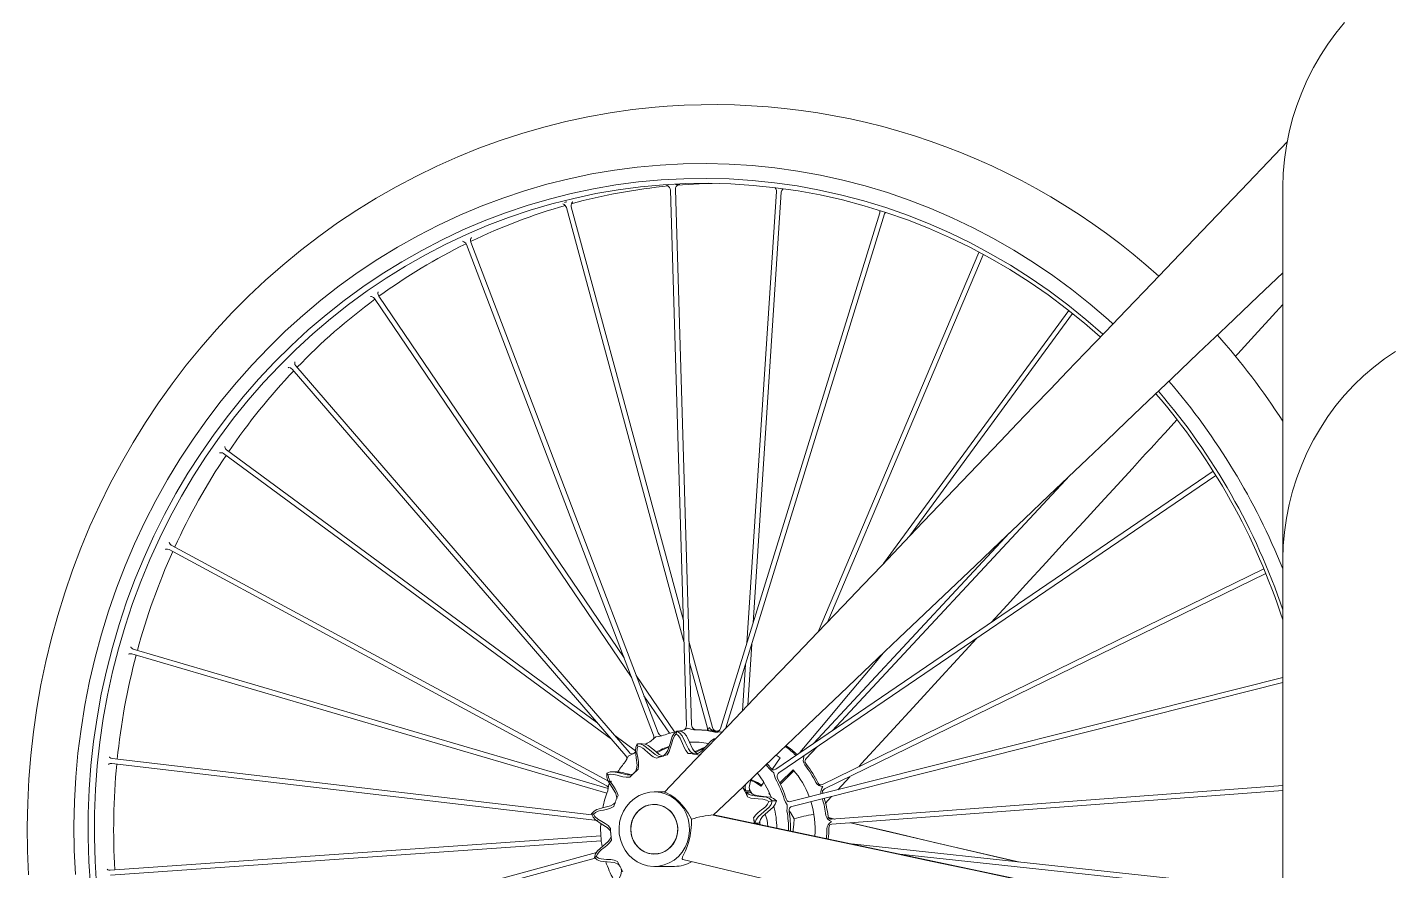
# Model space of a CAD drawing. Header units: inches. Extents: x -9 to 272, y 1 to 196.
# Drawn here: x 195.32 to 216.94, y 154.21 to 167.58 of the extents above; entities that cross this region are included whole.
import ezdxf

# ---------------------------------------------------------------- set-up
doc = ezdxf.new("R2010")
doc.units = ezdxf.units.IN
doc.layers.add('ZANO_R', color=7, linetype='Continuous', lineweight=0)

msp = doc.modelspace()

# ---------------------------------------------------------------- linework, layer by layer
at = {"layer": 'ZANO_R'}
for p, q in [((205.5211, 164.99602), (205.77702, 156.50469)), ((205.85542, 156.51736), (205.59957, 165.00659)), ((205.71127, 165.08111), (205.63128, 165.07497)), ((207.20139, 164.97448), (206.7338, 157.81157)), ((206.83388, 158.13586), (207.27944, 164.96121)), ((215.23, 165.00219), (215.23, 159.0961)), ((203.85613, 164.80365), (203.84355, 164.80053)), ((203.88022, 164.80993), (203.85476, 164.80375)), ((205.7267, 158.17441), (203.95047, 164.73333)), ((203.87237, 164.72044), (205.73691, 157.83542)), ((208.83981, 164.63527), (206.31639, 156.45914)), ((206.40179, 156.46881), (208.91738, 164.61958)), ((202.28632, 164.1353), (205.2547, 156.35665)), ((205.32559, 156.39177), (202.35721, 164.17039)), ((210.4123, 164.00924), (207.86301, 157.99414)), ((208.0164, 158.15426), (210.48193, 163.97176)), ((200.82718, 163.2774), (204.90901, 157.26253)), ((204.78674, 157.58294), (200.89616, 163.316)), ((211.83627, 163.08829), (208.89824, 159.07479)), ((209.31204, 159.50675), (211.89809, 163.03941)), ((199.52561, 162.15644), (204.81266, 156.02646)), ((204.86844, 156.08236), (199.58139, 162.21234)), ((204.35549, 156.55651), (198.4843, 160.88007)), ((198.43374, 160.81951), (204.58667, 156.28848)), ((214.12846, 160.53951), (207.19406, 155.81775)), ((207.24208, 155.75518), (214.17022, 160.47267)), ((208.0839, 156.42366), (211.85468, 160.47049)), ((210.89846, 159.55978), (207.78944, 156.22316)), ((204.53879, 155.62677), (197.60658, 159.36887)), ((197.57233, 159.29787), (204.50452, 155.55578)), ((214.93104, 158.99146), (207.93387, 155.57328)), ((207.96554, 155.50112), (214.96113, 158.91852)), ((215.23, 159.0961), (215.23, 147.28391)), ((206.18654, 156.47638), (205.81535, 157.84706)), ((196.98109, 157.64383), (204.51462, 155.43383)), ((204.53536, 155.50982), (197.00543, 157.71876)), ((206.7487, 156.83093), (206.81178, 157.7972)), ((205.82556, 157.50807), (206.10844, 156.46351)), ((206.71169, 157.47291), (206.66401, 156.74253)), ((205.58635, 156.40466), (204.97932, 157.29916)), ((215.23, 157.27097), (207.42732, 155.30061)), ((207.4484, 155.22472), (215.23, 157.18975)), ((205.10159, 156.97875), (205.50554, 156.38351)), ((204.96542, 156.10737), (204.64051, 156.34663)), ((205.6242, 156.41862), (205.69081, 156.4189)), ((206.13433, 156.47349), (206.1117, 156.4235)), ((206.27311, 156.40438), (206.25094, 156.40525)), ((206.32347, 156.40512), (206.33359, 156.39762)), ((204.96718, 156.09057), (204.93901, 156.06588)), ((205.07272, 156.21919), (205.00611, 156.21892)), ((205.91462, 156.24389), (205.82792, 156.23935)), ((207.67372, 155.98344), (207.84105, 156.16303)), ((196.66236, 155.90451), (204.36775, 155.00159)), ((204.2778, 155.09142), (196.67066, 155.98283)), ((205.89042, 156.05696), (205.80071, 156.06603)), ((205.89042, 156.05696), (205.92662, 156.05711)), ((205.97674, 156.03675), (205.91363, 156.0531)), ((206.00851, 156.05827), (205.97674, 156.03675)), ((207.13587, 155.81047), (207.25927, 155.99659)), ((207.25927, 155.99659), (207.20042, 156.03775)), ((207.63751, 156.01538), (207.62241, 156.01415)), ((207.67732, 155.88914), (207.65453, 155.93222)), ((204.66971, 155.77481), (204.60309, 155.77453)), ((207.46606, 155.80606), (207.25475, 155.59854)), ((207.48066, 155.78917), (207.26505, 155.57742)), ((208.17482, 155.48938), (208.36384, 155.69569)), ((204.54308, 155.57021), (204.55991, 155.58798)), ((205.43012, 155.4545), (205.26306, 155.45381)), ((206.70978, 155.47144), (206.66515, 155.52863)), ((206.70978, 155.47144), (206.77639, 155.47172)), ((206.78802, 155.45013), (206.7214, 155.44985)), ((206.74392, 155.37693), (206.7214, 155.44985)), ((206.96006, 155.5453), (207.00202, 155.60858)), ((207.09035, 155.43709), (207.08413, 155.43098)), ((207.88065, 155.57116), (207.86503, 155.59421)), ((215.23, 155.55681), (208.07749, 155.02036)), ((208.07904, 154.9415), (215.23, 155.47784)), ((207.09295, 155.43102), (207.08413, 155.43098)), ((207.10146, 155.4106), (207.08413, 155.43098)), ((207.1355, 155.31449), (207.20211, 155.31476)), ((207.97615, 155.2725), (208.07801, 155.38371)), ((215.23, 153.18619), (206.20768, 155.09262)), ((206.86134, 154.95977), (206.83983, 155.04105)), ((208.12656, 155.02404), (208.02672, 155.04735)), ((208.11853, 155.02344), (208.02741, 155.04468)), ((204.41604, 154.93541), (204.41227, 154.96001)), ((206.86134, 154.95977), (206.92795, 154.96005)), ((207.46547, 154.82684), (207.46942, 154.85104)), ((208.03288, 154.87934), (208.04156, 154.92756)), ((211.02609, 154.34548), (208.37478, 154.96369)), ((204.41824, 154.75683), (196.63816, 154.21265)), ((196.64417, 154.13413), (204.42529, 154.67838)), ((215.23, 153.88942), (208.39033, 154.63142)), ((204.34758, 154.49324), (196.88652, 152.46238)), ((196.90536, 152.3859), (204.32723, 154.40609)), ((215.23, 152.13179), (205.71751, 154.38093)), ((209.16073, 154.46863), (215.23, 153.81021)), ((205.26795, 154.2726), (205.58737, 154.27392))]:
    msp.add_line(p, q, dxfattribs=at)
at = {"layer": 'ZANO_R', "flags": 128}
for points in [[(216.21113, 167.65116), (216.07368, 167.48485), (215.94532, 167.31054), (215.82647, 167.12878), (215.71751, 166.94014), (215.61881, 166.74523), (215.53069, 166.54467), (215.45344, 166.3391), (215.38733, 166.12918), (215.33256, 165.91558), (215.28934, 165.69898), (215.2578, 165.48009), (215.23805, 165.25962), (215.23028, 165.04985), (215.23, 165.00219)], [(205.47215, 166.32735), (205.27798, 166.31146), (204.92123, 166.27264), (204.56589, 166.22147), (204.21235, 166.15801), (203.86098, 166.08232), (203.51217, 165.9945), (203.16629, 165.89462), (202.82372, 165.7828), (202.48482, 165.65916), (202.14996, 165.52383), (201.81951, 165.37696), (201.49382, 165.2187), (201.17324, 165.04922), (200.85812, 164.86871), (200.5488, 164.67736), (200.24562, 164.47537), (199.94891, 164.26297), (199.65898, 164.04038), (199.37615, 163.80783), (199.10074, 163.56559), (198.83303, 163.31391), (198.57333, 163.05307), (198.3219, 162.78334), (198.07904, 162.50502), (197.84499, 162.21841), (197.62002, 161.92382), (197.40438, 161.62156), (197.19829, 161.31197), (197.00198, 160.99538), (196.81566, 160.67213), (196.63954, 160.34258), (196.47382, 160.00708), (196.31866, 159.666), (196.17424, 159.3197), (196.04072, 158.96856), (195.91824, 158.61296), (195.80694, 158.25329), (195.70694, 157.88994), (195.61834, 157.5233), (195.54125, 157.15378), (195.47575, 156.78176), (195.42191, 156.40767), (195.37979, 156.03189), (195.34943, 155.65484), (195.33088, 155.27694), (195.32414, 154.89858), (195.32922, 154.52019), (195.34614, 154.14216)], [(215.30138, 165.75931), (215.10432, 165.55369), (214.57013, 164.9963), (214.06768, 164.47203), (213.59698, 163.98089), (213.15802, 163.52287), (212.7508, 163.09797), (212.41219, 162.74466), (212.09917, 162.41805), (211.81175, 162.11816), (211.54709, 161.842), (211.28498, 161.56845), (211.02147, 161.29337), (210.75656, 161.01676), (209.41415, 159.61348), (209.14648, 159.33322), (208.87192, 159.04566), (208.5762, 158.7362), (208.2586, 158.40414), (207.85193, 157.97941), (207.4142, 157.5227), (206.94541, 157.03401), (206.44558, 156.51332), (205.91476, 155.96059), (205.42571, 155.45149)], [(205.35859, 165.394), (204.99537, 165.36065), (204.63356, 165.3133), (204.27363, 165.25202), (203.91607, 165.17687), (203.56134, 165.08797), (203.20993, 164.98543), (202.8623, 164.86938), (202.51892, 164.73999), (202.18024, 164.59743), (201.84672, 164.44188), (201.5188, 164.27356), (201.19692, 164.09268), (200.88151, 163.89949), (200.57299, 163.69425), (200.27176, 163.47723), (199.97825, 163.24872), (199.69282, 163.00903), (199.41588, 162.75847), (199.14778, 162.49738), (198.88888, 162.22611), (198.63953, 161.94502), (198.40006, 161.65449), (198.17079, 161.3549), (197.95202, 161.04665), (197.74406, 160.73015), (197.54717, 160.40583), (197.36162, 160.07412), (197.18766, 159.73546), (197.02551, 159.3903), (196.8754, 159.03911), (196.73752, 158.68234), (196.61206, 158.32049), (196.49919, 157.95403), (196.39905, 157.58345), (196.31179, 157.20924), (196.23751, 156.83191), (196.17632, 156.45195), (196.1283, 156.06988), (196.09351, 155.68621), (196.07199, 155.30144), (196.06379, 154.91609), (196.0689, 154.53067), (196.08732, 154.1457)], [(205.35859, 165.394), (205.72271, 165.4133), (206.08727, 165.41852), (206.45178, 165.40967), (206.81573, 165.38675), (207.17866, 165.34979), (207.54008, 165.29884), (207.8995, 165.23398), (208.25645, 165.15528), (208.61045, 165.06285), (208.96102, 164.95681), (209.30771, 164.83732), (209.65004, 164.70451), (209.98755, 164.55859), (210.31981, 164.39973), (210.64637, 164.22814), (210.96678, 164.04407), (211.28063, 163.84775), (211.58749, 163.63945), (211.88695, 163.41944), (212.17863, 163.18802), (212.46211, 162.9455), (212.53842, 162.87705)], [(212.37877, 162.71061), (212.10725, 162.9469), (211.82058, 163.17835), (211.52601, 163.39844), (211.22397, 163.60688), (210.91485, 163.80338), (210.59907, 163.98768), (210.27708, 164.15952), (209.94931, 164.31866), (209.6162, 164.46489), (209.27822, 164.59802), (208.93582, 164.71785), (208.58947, 164.82422), (208.23964, 164.91699), (207.88682, 164.99604), (207.53148, 165.06125), (207.17411, 165.11254), (206.8152, 165.14983), (206.45523, 165.17307), (206.09471, 165.18224), (205.73412, 165.17731), (205.37395, 165.15831)], [(205.37395, 165.15831), (205.0147, 165.12524), (204.65686, 165.07816), (204.30091, 165.01714), (203.94734, 164.94225), (203.59664, 164.8536), (203.24928, 164.75131), (202.90574, 164.63551), (202.56649, 164.50637), (202.23199, 164.36407), (201.9027, 164.20879), (201.57907, 164.04075), (201.26153, 163.86018), (200.95053, 163.66733), (200.64649, 163.46245), (200.34982, 163.24584), (200.06093, 163.01778), (199.78021, 162.77858), (199.50805, 162.52858), (199.24482, 162.26811), (198.99088, 161.99754), (198.74657, 161.71722), (198.51223, 161.42754), (198.28818, 161.12891), (198.07472, 160.82172), (197.87215, 160.50639), (197.68074, 160.18337), (197.50076, 159.85308), (197.33245, 159.51597), (197.17603, 159.17252), (197.03173, 158.82319), (196.89975, 158.46845), (196.78025, 158.10879), (196.67341, 157.7447), (196.57937, 157.37669), (196.49825, 157.00524), (196.43018, 156.63087), (196.37524, 156.25409), (196.33351, 155.87542), (196.30504, 155.49537), (196.28987, 155.11446), (196.28803, 154.73321), (196.29952, 154.35214), (196.32431, 153.97177)], [(205.40463, 165.07985), (205.04812, 165.04704), (204.693, 165.00032), (204.33977, 164.93976), (203.98891, 164.86544), (203.64088, 164.77747), (203.29618, 164.67595), (202.95526, 164.56104), (202.6186, 164.43289), (202.28665, 164.29167), (201.95987, 164.13758), (201.63871, 163.97082), (201.3236, 163.79163), (201.01497, 163.60025), (200.71325, 163.39694), (200.41885, 163.18198), (200.13216, 162.95566), (199.85359, 162.71829), (199.58351, 162.4702), (199.32228, 162.21172), (199.07028, 161.94321), (198.82783, 161.66503), (198.59528, 161.37757), (198.37294, 161.08121), (198.16111, 160.77636), (197.96009, 160.46345), (197.77014, 160.14288), (197.59154, 159.81512), (197.42451, 159.48059), (197.26929, 159.13976), (197.12609, 158.79309), (196.99511, 158.44106), (196.87653, 158.08415), (196.7705, 157.72284), (196.67718, 157.35763), (196.59668, 156.98902), (196.52913, 156.61751), (196.47461, 156.24361), (196.43319, 155.86782), (196.40494, 155.49067), (196.38989, 155.11267), (196.38807, 154.73433), (196.39946, 154.35617), (196.42407, 153.97871)], [(212.33749, 162.66748), (212.08652, 162.88532), (211.80204, 163.115), (211.50973, 163.33342), (211.20999, 163.54026), (210.90323, 163.73527), (210.58986, 163.91816), (210.27033, 164.08868), (209.94506, 164.24661), (209.61449, 164.39173), (209.27909, 164.52383), (208.9393, 164.64275), (208.5956, 164.74831), (208.24844, 164.84038), (207.89831, 164.91882), (207.54569, 164.98353), (207.19104, 165.03443), (206.83487, 165.07143), (206.47766, 165.0945), (206.11989, 165.1036), (205.76204, 165.09871), (205.40463, 165.07985)], [(205.46181, 165.07081), (205.46158, 165.07074), (205.46388, 165.06969), (205.46939, 165.0677), (205.47739, 165.06418), (205.48712, 165.05842), (205.49799, 165.04936), (205.50863, 165.03619), (205.51713, 165.01841), (205.5211, 164.99597)], [(205.66868, 165.08731), (205.65839, 165.08685), (205.63592, 165.08172)], [(206.18146, 165.10303), (206.06869, 165.09998), (205.71127, 165.08111)], [(203.95048, 164.73328), (203.94797, 164.7595), (203.95252, 164.78058), (203.9601, 164.79585), (203.96397, 164.80135), (203.96749, 164.80568), (203.97035, 164.80894), (203.97208, 164.81116), (203.97214, 164.81232), (203.96991, 164.81241), (203.96854, 164.81214)], [(208.84126, 164.67216), (208.8432, 164.66115), (208.83979, 164.63521)], [(208.91739, 164.61962), (208.92514, 164.63689), (208.92858, 164.64144)], [(202.3572, 164.17041), (202.35223, 164.19439), (202.35378, 164.21337), (202.35787, 164.2266), (202.36178, 164.23463), (202.36358, 164.23773), (202.36507, 164.24027), (202.36574, 164.24197), (202.36538, 164.24218)], [(206.20185, 155.08617), (206.55186, 155.42046), (207.14556, 155.98731), (207.70151, 156.51783), (208.21976, 157.01196), (208.70033, 157.46968), (209.14322, 157.89101), (209.5484, 158.27598), (209.9547, 158.66161), (210.35135, 159.03834), (210.74494, 159.41248), (211.1355, 159.78399), (211.52305, 160.15284), (211.8292, 160.44433), (212.13347, 160.73411), (212.43586, 161.02219), (212.75026, 161.32176), (213.0974, 161.65253), (213.47749, 162.01468), (213.89052, 162.40822), (214.33649, 162.83315), (214.83904, 163.31198), (215.23, 163.6845)], [(200.76716, 163.31028), (200.76704, 163.31017), (200.76892, 163.31), (200.77348, 163.30972), (200.78086, 163.30863), (200.80252, 163.30035), (200.81513, 163.2912), (200.82715, 163.27746)], [(200.89622, 163.31591), (200.88588, 163.33838), (200.88329, 163.3571), (200.88441, 163.37036), (200.88536, 163.37484), (200.88634, 163.3784), (200.88717, 163.38119), (200.88758, 163.38303), (200.88679, 163.38298)], [(214.47893, 162.36247), (214.51581, 162.40265), (214.78011, 162.69064), (215.06867, 163.00505), (215.23, 163.18083)], [(217.01816, 162.43935), (216.84248, 162.32029), (216.6734, 162.19092), (216.51148, 162.05163), (216.35722, 161.90286), (216.21113, 161.74507), (216.07368, 161.57876), (215.94532, 161.40445), (215.82647, 161.22268), (215.71751, 161.03405), (215.61881, 160.83914), (215.53069, 160.63858), (215.45344, 160.43301), (215.38733, 160.22308), (215.33256, 160.00948), (215.28934, 159.79289), (215.2578, 159.574), (215.23805, 159.35352), (215.23028, 159.14376), (215.23, 159.0961)], [(199.46134, 162.18038), (199.46131, 162.18036), (199.46253, 162.1806), (199.46627, 162.18123), (199.47308, 162.18161), (199.49603, 162.17717), (199.51081, 162.16953), (199.52565, 162.1564)], [(199.58138, 162.21235), (199.569, 162.23264), (199.56442, 162.25018), (199.56403, 162.26277), (199.56491, 162.27003), (199.56531, 162.27227), (199.56539, 162.27349), (199.56505, 162.27317)], [(210.60499, 158.14031), (210.85929, 158.41753), (211.15551, 158.74043), (211.47796, 159.09189), (211.78143, 159.42266), (212.07017, 159.73739), (212.34419, 160.03607), (212.60348, 160.31869), (212.84686, 160.58394), (212.96099, 160.70833), (213.05635, 160.81226), (213.13294, 160.89572), (213.19657, 160.96508), (213.27095, 161.04613), (213.35859, 161.14164), (213.45949, 161.2516), (213.5535, 161.35404)], [(198.48441, 160.87999), (198.4691, 160.89538), (198.46102, 160.90989), (198.45761, 160.92107), (198.45658, 160.92799), (198.45637, 160.93015), (198.45612, 160.93132), (198.45579, 160.93094)], [(198.37413, 160.83008), (198.37407, 160.83003), (198.37529, 160.83043), (198.38468, 160.83266), (198.40502, 160.83206), (198.41875, 160.82796), (198.43367, 160.81956)], [(197.60658, 159.36887), (197.58853, 159.38293), (197.57878, 159.39684), (197.57462, 159.407), (197.57328, 159.41196), (197.57287, 159.41211)], [(197.51426, 159.30031), (197.51428, 159.30022), (197.51537, 159.30074), (197.51791, 159.30189), (197.52838, 159.30499), (197.54699, 159.30571), (197.57237, 159.29785)], [(208.50919, 155.85433), (208.55373, 155.90295), (209.00287, 156.39305), (209.4272, 156.85596), (209.82669, 157.29168), (210.19486, 157.69317), (210.37224, 157.88656)], [(196.92801, 157.63634), (196.92801, 157.63622), (196.9291, 157.63694), (196.93145, 157.63845), (196.94084, 157.64289), (196.95746, 157.64637), (196.98104, 157.64384)], [(197.00551, 157.71873), (196.98681, 157.72752), (196.97506, 157.73771), (196.96869, 157.74618), (196.96588, 157.75133), (196.96521, 157.7526), (196.96497, 157.75266)], [(208.89724, 157.65381), (208.748, 157.47581), (208.34599, 156.99642), (207.91682, 156.48475), (207.57461, 156.07687)], [(205.21659, 156.26325), (205.25406, 156.29555), (205.28941, 156.33027)], [(205.28941, 156.33027), (205.33749, 156.33468), (205.3853, 156.34237)], [(205.6242, 156.41862), (205.58027, 156.38047), (205.55057, 156.33338), (205.51501, 156.22375), (205.47984, 156.1124), (205.45064, 156.06316), (205.40741, 156.022)], [(205.61438, 156.37321), (205.58595, 156.34138), (205.55816, 156.28339), (205.53756, 156.21094), (205.51949, 156.14562), (205.4999, 156.09392), (205.46965, 156.04207)], [(205.6242, 156.41862), (205.61892, 156.39466), (205.61438, 156.37321)], [(205.80071, 156.06603), (205.76406, 156.11297), (205.73796, 156.16135), (205.71153, 156.22353), (205.69238, 156.26976), (205.67409, 156.30696), (205.6483, 156.34427), (205.61438, 156.37321)], [(205.89042, 156.05696), (205.84226, 156.09151), (205.80694, 156.13607), (205.75765, 156.24131), (205.70819, 156.34479), (205.67266, 156.38716), (205.6242, 156.41862)], [(205.71003, 156.42744), (205.66856, 156.42107), (205.65525, 156.41875)], [(205.69081, 156.4189), (205.73927, 156.38743), (205.77481, 156.34507), (205.82426, 156.24159), (205.87355, 156.13635), (205.90887, 156.09178), (205.95704, 156.05723)], [(205.71003, 156.42744), (205.7557, 156.44425), (205.80016, 156.46408)], [(205.80016, 156.46408), (205.84678, 156.45083), (205.8942, 156.44077)], [(205.91314, 156.44241), (205.91319, 156.44242), (205.91122, 156.44357), (205.90573, 156.44581), (205.89751, 156.44976), (205.88745, 156.45617), (205.87664, 156.46584), (205.86659, 156.47919), (205.85891, 156.49639), (205.85542, 156.51732)], [(206.24359, 156.30367), (206.21654, 156.2967), (206.17045, 156.26791), (206.0934, 156.18547), (206.01601, 156.1013), (205.96948, 156.07035), (205.91363, 156.0531)], [(206.10845, 156.46347), (206.11112, 156.44013), (206.108, 156.42387)], [(206.24013, 156.41965), (206.24045, 156.41985), (206.23793, 156.42146), (206.23505, 156.42267), (206.2304, 156.4247), (206.21657, 156.43283), (206.19993, 156.44914), (206.18656, 156.4763)], [(206.22691, 156.40328), (206.27527, 156.40256), (206.32347, 156.40512)], [(206.29599, 156.42689), (206.29024, 156.42599), (206.251, 156.41922)], [(206.31637, 156.45905), (206.30614, 156.43791), (206.29444, 156.42445), (206.28463, 156.41684), (206.28107, 156.41465), (206.27766, 156.41278), (206.27408, 156.41098), (206.2707, 156.4093), (206.26711, 156.40623), (206.26715, 156.40619)], [(204.99668, 156.21863), (204.97277, 156.1641), (204.96534, 156.10804), (204.9783, 155.99293), (204.99232, 155.87645), (204.98622, 155.81868), (204.96417, 155.76176)], [(205.00518, 156.17906), (204.99205, 156.13513), (204.99141, 156.07232), (205.00259, 155.99759), (205.01305, 155.93077), (205.01669, 155.87477), (205.01071, 155.81425)], [(204.99668, 156.21863), (205.00105, 156.19772), (205.00517, 156.17906)], [(205.38491, 156.01483), (205.32735, 156.02387), (205.27724, 156.04783), (205.18966, 156.12006), (205.10264, 156.19062), (205.05324, 156.2125), (204.99668, 156.21863)], [(205.2991, 155.98771), (205.24679, 156.01322), (205.20341, 156.04484), (205.15412, 156.08874), (205.12656, 156.11381), (205.1039, 156.13315), (205.08615, 156.14675), (205.04551, 156.16915), (205.00518, 156.17906)], [(205.0726, 156.2179), (205.11986, 156.21278), (205.16925, 156.1909), (205.25627, 156.12033), (205.34385, 156.0481), (205.39396, 156.02414), (205.40699, 156.0221)], [(205.49284, 156.16209), (205.38701, 156.11601), (205.31331, 156.0768)], [(206.06912, 156.16497), (205.96196, 156.11838), (205.91272, 156.09287)], [(206.05738, 156.14752), (205.99391, 156.11852), (205.92659, 156.08295)], [(196.61299, 155.89017), (196.61294, 155.8897), (196.61618, 155.89222), (196.62473, 155.89771), (196.64009, 155.90334), (196.66238, 155.90451)], [(196.67066, 155.98283), (196.64923, 155.98912), (196.63562, 155.99812), (196.62866, 156.00533), (196.62619, 156.00829), (196.62614, 156.00788)], [(204.80609, 155.93051), (204.83085, 155.97442), (204.85283, 156.01983)], [(204.81276, 156.02635), (204.8241, 156.00837), (204.82882, 155.99288), (204.82983, 155.98165), (204.82947, 155.97501), (204.82924, 155.97291), (204.8292, 155.9717), (204.82957, 155.97204)], [(204.85283, 156.01983), (204.89658, 156.04136), (204.93901, 156.06588)], [(207.08631, 155.82393), (207.06034, 155.85872), (207.03984, 155.88481)], [(207.65534, 155.93103), (207.6556, 155.93074), (207.65564, 155.93178), (207.65551, 155.93375), (207.6554, 155.94019), (207.65681, 155.95119), (207.66206, 155.96633), (207.674, 155.98375)], [(204.94686, 155.74498), (204.89129, 155.72672), (204.83633, 155.72533), (204.72779, 155.75025), (204.62044, 155.77392), (204.56697, 155.77098), (204.5135, 155.75056)], [(204.5135, 155.75056), (204.52532, 155.73692), (204.53611, 155.72464)], [(204.5135, 155.75056), (204.51435, 155.69045), (204.53066, 155.63653), (204.58958, 155.53873), (204.65001, 155.4402), (204.66823, 155.38534), (204.67054, 155.34477)], [(204.53611, 155.72464), (204.54194, 155.68131), (204.5675, 155.62217), (204.60825, 155.55993), (204.64526, 155.50427), (204.67132, 155.45578), (204.69082, 155.39845)], [(204.87939, 155.68703), (204.82185, 155.68602), (204.76965, 155.69467), (204.70734, 155.71157), (204.67587, 155.72068), (204.64968, 155.72743), (204.62231, 155.73268), (204.57865, 155.73465), (204.53612, 155.72465)], [(207.08631, 155.82393), (207.12293, 155.79052), (207.16142, 155.75972)], [(207.14172, 155.80609), (207.14, 155.80674), (207.11331, 155.83085)], [(207.19386, 155.81762), (207.16664, 155.80645), (207.14781, 155.80586), (207.13934, 155.80768), (207.13834, 155.80795), (207.13837, 155.80793)], [(207.16142, 155.75972), (207.1739, 155.71042), (207.18938, 155.66198)], [(207.21476, 155.71221), (207.21469, 155.68678), (207.22541, 155.65471)], [(204.52807, 155.46936), (204.53712, 155.51958), (204.54308, 155.57021)], [(205.82387, 154.84424), (205.81977, 154.93682), (205.80201, 155.02759), (205.77104, 155.1143), (205.72763, 155.19484), (205.67283, 155.26721), (205.60801, 155.32963), (205.53475, 155.38056), (205.45487, 155.41876), (205.37032, 155.44328), (205.28319, 155.45351), (205.19562, 155.44921), (205.10978, 155.43048), (205.02776, 155.39778), (204.95161, 155.35192), (204.88318, 155.29402), (204.82417, 155.22552), (204.77602, 155.1481), (204.73993, 155.06366), (204.71678, 154.97428), (204.70714, 154.88217)], [(205.42687, 155.45037), (205.42661, 155.45001), (205.46021, 155.43791), (205.51713, 155.41085), (205.59021, 155.36288), (205.6678, 155.29378), (205.74081, 155.20885), (205.80323, 155.11693), (205.85562, 155.02305)], [(206.70978, 155.47144), (206.70528, 155.53278), (206.71329, 155.57459)], [(207.1355, 155.31449), (207.09052, 155.35128), (207.04048, 155.37144), (206.93144, 155.38375), (206.82092, 155.39527), (206.769, 155.41444), (206.7214, 155.44985)], [(206.78802, 155.45013), (206.83561, 155.41471), (206.88753, 155.39555), (206.99806, 155.38403), (207.10709, 155.37172), (207.15713, 155.35156), (207.20211, 155.31476)], [(206.96006, 155.5453), (206.86907, 155.60342), (206.80294, 155.63541)], [(206.9704, 155.56089), (206.90102, 155.60355), (206.80768, 155.6465)], [(207.9338, 155.57325), (207.91024, 155.56658), (207.89318, 155.56723), (207.88343, 155.56994), (207.87977, 155.57155), (207.87963, 155.57154)], [(207.93744, 155.42943), (207.93165, 155.46714), (207.93163, 155.46731)], [(207.93237, 155.46403), (207.9328, 155.46449), (207.93448, 155.46915), (207.93906, 155.47786), (207.94867, 155.48945), (207.9654, 155.50105)], [(204.64857, 155.28663), (204.62046, 155.25893), (204.57152, 155.23246), (204.46352, 155.20512), (204.35711, 155.17722), (204.31015, 155.15004), (204.27037, 155.10711)], [(204.62474, 155.22355), (204.57331, 155.19625), (204.52266, 155.18007), (204.45969, 155.16674), (204.41283, 155.15733), (204.37443, 155.14676), (204.33429, 155.12851), (204.30009, 155.09999)], [(204.89326, 154.87585), (204.90271, 154.95238), (204.9261, 155.02549), (204.96254, 155.09236), (205.01062, 155.15042), (205.0685, 155.19744), (205.13394, 155.23162), (205.20444, 155.25165), (205.27729, 155.25674), (205.34969, 155.24671), (205.41885, 155.22195), (205.48212, 155.1834), (205.53706, 155.13254), (205.58156, 155.07133), (205.61393, 155.00213), (205.6329, 154.92758), (205.63775, 154.85056)], [(205.63706, 154.8901), (205.62492, 154.96622), (205.59897, 155.03838), (205.56021, 155.10381), (205.51012, 155.15999), (205.45064, 155.20477), (205.38403, 155.23642), (205.31288, 155.25373), (205.2399, 155.25603), (205.1679, 155.24323), (205.09966, 155.21583), (205.03779, 155.17488), (204.98467, 155.12196), (204.94235, 155.05909), (204.91244, 154.98869), (204.8961, 154.91347), (204.89396, 154.83631)], [(207.08154, 155.30131), (207.04585, 155.32354), (206.98619, 155.33931), (206.91478, 155.34445), (206.85057, 155.34857), (206.79852, 155.35729), (206.74392, 155.37693)], [(206.83983, 155.04105), (206.87494, 155.08923), (206.91389, 155.12701), (206.96518, 155.16794), (207.00354, 155.19793), (207.03378, 155.22506), (207.06244, 155.25992), (207.08154, 155.30131)], [(206.86134, 154.95977), (206.88246, 155.01709), (206.91568, 155.06339), (207.00174, 155.13756), (207.08614, 155.21152), (207.11728, 155.25755), (207.1355, 155.31449)], [(207.20211, 155.31476), (207.1839, 155.25782), (207.15275, 155.21179), (207.06835, 155.13784), (206.98229, 155.06366), (206.94907, 155.01736), (206.92795, 154.96005)], [(207.1355, 155.31448), (207.10693, 155.30752), (207.08154, 155.30132)], [(207.32517, 155.33862), (207.34877, 155.29398), (207.37499, 155.25113)], [(207.37999, 155.30754), (207.37204, 155.31451), (207.35465, 155.34692)], [(207.37499, 155.25113), (207.37077, 155.2003), (207.36965, 155.14919)], [(207.42715, 155.30057), (207.40529, 155.29876), (207.39001, 155.30201), (207.38135, 155.30597), (207.37918, 155.30731), (207.37819, 155.30793), (207.37823, 155.30782)], [(207.40991, 155.19695), (207.40992, 155.19688), (207.41041, 155.19748), (207.41136, 155.19898), (207.41885, 155.20823), (207.43014, 155.21706), (207.44838, 155.22471)], [(204.27038, 155.10711), (204.29581, 155.05333), (204.33263, 155.01222), (204.42583, 154.95112), (204.52071, 154.89004), (204.55963, 154.84896), (204.57733, 154.81543)], [(204.30009, 155.09998), (204.32311, 155.06362), (204.37037, 155.02206), (204.43267, 154.98463), (204.48895, 154.9514), (204.53222, 154.91972), (204.57331, 154.877)], [(205.847, 154.84434), (205.85417, 154.93841), (205.85562, 155.02305)], [(215.23, 153.1713), (215.14376, 153.19004), (215.00708, 153.21963), (214.86429, 153.25046), (214.71537, 153.28251), (214.27426, 153.37703), (213.78687, 153.48096), (213.45261, 153.552), (213.09961, 153.62688), (212.72787, 153.70559), (212.32813, 153.79016), (211.88663, 153.88356), (211.40327, 153.98581), (210.87802, 154.09693), (210.3109, 154.2169), (209.67186, 154.35209), (208.98686, 154.497), (208.2559, 154.65163), (207.47898, 154.81599), (206.6561, 154.99007), (206.17497, 155.09185)], [(207.41098, 155.19686), (207.40332, 155.17476), (207.40303, 155.14089)], [(207.40316, 155.15561), (207.42441, 155.12567), (207.48272, 155.02726)], [(207.46942, 154.85104), (207.4784, 154.94494), (207.48272, 155.02726)], [(208.03167, 155.03417), (208.02804, 155.0422), (208.0203, 155.07237)], [(208.07741, 155.02035), (208.05741, 155.02191), (208.04353, 155.02697), (208.03549, 155.03199), (208.03203, 155.0348), (208.03182, 155.03458)], [(204.70714, 154.88217), (204.71124, 154.78959), (204.729, 154.69883), (204.75997, 154.61211), (204.80338, 154.53158), (204.85818, 154.45921), (204.923, 154.39679), (204.99626, 154.34585), (205.07614, 154.30765), (205.1607, 154.28314), (205.24783, 154.2729), (205.33539, 154.2772), (205.42124, 154.29593), (205.50325, 154.32863), (205.5794, 154.37449), (205.64783, 154.43239), (205.70684, 154.50089), (205.75499, 154.57832), (205.79108, 154.66276), (205.81423, 154.75213), (205.82387, 154.84424)], [(205.63775, 154.85056), (205.6283, 154.77403), (205.6049, 154.70093), (205.56847, 154.63406), (205.52039, 154.576), (205.46251, 154.52897), (205.39707, 154.49479), (205.32657, 154.47477), (205.25372, 154.46967), (205.18132, 154.4797), (205.11216, 154.50446), (205.0489, 154.54302), (204.99395, 154.59387), (204.94945, 154.65508), (204.91708, 154.72429), (204.89811, 154.79883), (204.89326, 154.87585)], [(204.89396, 154.83631), (204.90609, 154.7602), (204.93204, 154.68804), (204.9708, 154.62261), (205.02089, 154.56643), (205.08038, 154.52165), (205.14698, 154.49), (205.21814, 154.47269), (205.29111, 154.47039), (205.36311, 154.48318), (205.43135, 154.51058), (205.49322, 154.55153), (205.54634, 154.60446), (205.58867, 154.66733), (205.61857, 154.73773), (205.63491, 154.81295), (205.63706, 154.8901)], [(205.71751, 154.38093), (205.70756, 154.39476), (205.71543, 154.42327), (205.73497, 154.46562), (205.76124, 154.52249), (205.78881, 154.59155), (205.81398, 154.67102), (205.83364, 154.75605), (205.847, 154.84434)], [(208.04015, 154.92111), (208.04029, 154.92081), (208.04317, 154.92402), (208.05026, 154.93013), (208.06316, 154.93723), (208.08278, 154.94178)], [(211.03884, 154.3441), (210.994, 154.35457), (210.37237, 154.49969), (209.70903, 154.65456), (209.004, 154.81917), (208.38254, 154.96427)], [(204.58167, 154.7489), (204.56849, 154.71313), (204.53526, 154.66683), (204.4492, 154.59266), (204.36481, 154.5187), (204.33366, 154.47267), (204.31545, 154.41573)], [(204.58556, 154.68908), (204.55046, 154.64087), (204.5117, 154.60326), (204.46021, 154.56218), (204.43087, 154.53927), (204.40801, 154.52023), (204.39162, 154.50506), (204.36291, 154.47008), (204.34384, 154.42881)], [(204.31545, 154.41573), (204.3303, 154.42264), (204.34384, 154.4288)], [(204.31545, 154.41573), (204.36043, 154.37893), (204.41047, 154.35877), (204.5195, 154.34646), (204.63003, 154.33494), (204.68195, 154.31578), (204.71476, 154.29137)], [(204.34384, 154.42881), (204.38143, 154.40548), (204.42354, 154.39319), (204.46695, 154.3879), (204.5106, 154.38566), (204.57484, 154.38153), (204.62725, 154.37275), (204.68148, 154.35317)], [(196.63815, 154.21265), (196.61646, 154.21474), (196.60184, 154.22072), (196.59365, 154.2264), (196.5915, 154.22831), (196.59024, 154.22945), (196.5899, 154.22954)], [(204.74257, 154.23972), (204.74567, 154.19743), (204.73474, 154.14047), (204.68766, 154.03415), (204.64199, 153.92879), (204.63283, 153.87302), (204.63979, 153.81335)]]:
    msp.add_lwpolyline(points, dxfattribs=at)
at = {"layer": 'ZANO_R'}
for centre, radius, start, end in [((206.19572, 155.80981), 10.5424, 47.903895, 93.935539), ((206.37781, 155.8994), 9.20591, 95.540506, 105.296516), ((205.6795, 165.00868), 0.07996, 111.807246, 181.479722), ((205.64001, 164.53604), 0.5507, 88.229379, 93.712968), ((205.62744, 165.10092), 0.02624, 276.824533, 309.651231), ((207.12653, 164.9807), 0.07512, 355.267284, 40.512468), ((207.35173, 164.95787), 0.07237, 126.466359, 177.38943), ((206.41652, 155.76545), 9.34536, 105.894666, 115.76425), ((203.781, 164.68524), 0.09792, 21.090373, 67.938711), ((206.50738, 155.58066), 9.5513, 116.265861, 125.958109), ((202.20638, 164.0977), 0.08833, 25.159674, 77.983828), ((206.66706, 155.3629), 9.82136, 126.425834, 135.989047), ((206.01274, 155.42095), 10.94961, 32.670511, 41.650086), ((206.87272, 155.16622), 10.10596, 136.445653, 145.74799), ((205.34996, 155.03382), 10.64326, 21.83007, 40.640226), ((205.34849, 154.99729), 10.38238, 17.869375, 40.705963), ((205.32177, 155.00148), 10.4568, 18.641066, 40.608699), ((207.09161, 155.01764), 10.37055, 146.185557, 155.380146), ((207.30789, 154.91863), 10.60844, 155.807, 164.802105), ((207.45247, 154.87949), 10.75823, 165.222298, 174.163318), ((205.1818, 156.32984), 0.07768, 331.701301, 20.128993), ((205.41039, 156.43301), 0.0943, 205.966731, 253.010536), ((205.90711, 155.0137), 1.42746, 102.259913, 111.441309), ((205.68018, 156.51284), 0.09697, 307.680283, 356.366316), ((205.9035, 155.02812), 1.41269, 76.76551, 90.377187), ((205.85557, 170.83995), 14.39923, 270.153798, 270.313038), ((205.93543, 155.02828), 1.41266, 77.094481, 90.048536), ((206.24268, 156.55377), 0.13481, 216.541831, 273.536608), ((205.92405, 154.97649), 1.46842, 118.801972, 122.713201), ((205.91213, 154.98065), 1.26455, 109.218567, 118.926594), ((205.90375, 155.00975), 1.23418, 79.641391, 93.578624), ((206.46968, 154.94861), 1.50521, 46.20233, 54.506744), ((206.50277, 154.95013), 1.50341, 46.855985, 55.364137), ((207.51612, 154.87244), 10.82228, 174.577413, 183.467223), ((205.98696, 154.90695), 1.56273, 139.081488, 146.191347), ((204.92246, 156.12737), 0.07032, 219.865611, 271.065033), ((205.71528, 154.97662), 1.0934, 102.981846, 112.37245), ((205.71167, 154.98686), 1.08284, 75.831005, 85.283427), ((205.85475, 154.90763), 1.56086, 36.262106, 39.573201), ((207.78143, 155.96261), 0.15325, 159.869598, 211.976069), ((206.41061, 154.89602), 1.58452, 26.492772, 38.455737), ((206.44264, 154.89614), 1.58445, 26.140551, 38.808277), ((204.48984, 154.3139), 1.4704, 74.042682, 82.970631), ((205.75328, 154.91635), 1.16518, 129.590534, 138.59106), ((207.05578, 155.51846), 0.28328, 145.653709, 189.497689), ((205.80732, 154.8841), 1.39718, 20.295309, 38.455052), ((205.77035, 154.87592), 1.62221, 16.572698, 28.983891), ((207.29394, 155.69012), 0.0832, 128.575334, 164.599239), ((205.80218, 154.87604), 1.62232, 16.872854, 28.683656), ((206.41746, 154.88816), 1.39359, 20.461074, 41.197971), ((206.05714, 154.87057), 1.64214, 158.614624, 168.359935), ((204.47646, 155.50062), 0.06189, 15.774339, 62.886543), ((204.56999, 155.67912), 0.06093, 239.286866, 291.719284), ((205.62307, 154.87907), 1.22644, 23.950078, 31.91134), ((205.72086, 154.88263), 1.21999, 27.228472, 29.985374), ((207.94118, 155.66948), 0.1307, 210.651255, 269.852524), ((208.05205, 155.44519), 0.14532, 139.923395, 189.124766), ((205.81887, 154.87228), 1.24473, 154.993548, 163.608234), ((205.75496, 154.86542), 1.4529, 0.626167, 14.170978), ((206.36263, 154.86782), 1.45216, 355.503563, 17.337978), ((206.3495, 154.86953), 1.65134, 7.394433, 16.7868), ((206.37991, 154.86931), 1.65291, 7.056466, 17.050016), ((205.48675, 160.10867), 5.14734, 256.331049, 256.671194), ((206.40076, 153.2029), 1.90003, 95.825759, 106.672971), ((205.5834, 154.86495), 1.2687, 4.167808, 7.978342), ((206.45199, 154.86897), 0.61786, 3.686127, 21.950174), ((205.73126, 154.8652), 1.66282, 359.199201, 9.833338), ((205.763, 154.86531), 1.66302, 358.963768, 9.538473), ((208.25857, 152.39114), 2.74793, 99.790599, 106.399873), ((208.13087, 155.12016), 0.14873, 194.84633, 247.131997), ((206.07795, 154.86656), 1.66334, 177.627639, 189.832881), ((205.8461, 154.86561), 1.27283, 179.487587, 187.972277), ((205.67947, 154.86552), 1.26481, 3.258324, 5.277076), ((206.33512, 154.86769), 1.66586, 354.746835, 0.055683), ((208.14882, 154.85459), 0.14857, 120.88815, 174.314169), ((206.36776, 154.86778), 1.66516, 354.512986, 0.39799), ((206.03473, 154.85411), 1.61823, 198.257938, 208.99426), ((205.80135, 154.85057), 1.22537, 203.948466, 212.65201), ((205.58424, 154.80955), 0.53564, 270.334962, 300.519752)]:
    msp.add_arc(centre, radius, start, end, dxfattribs=at)

doc.saveas('drawing.dxf')
